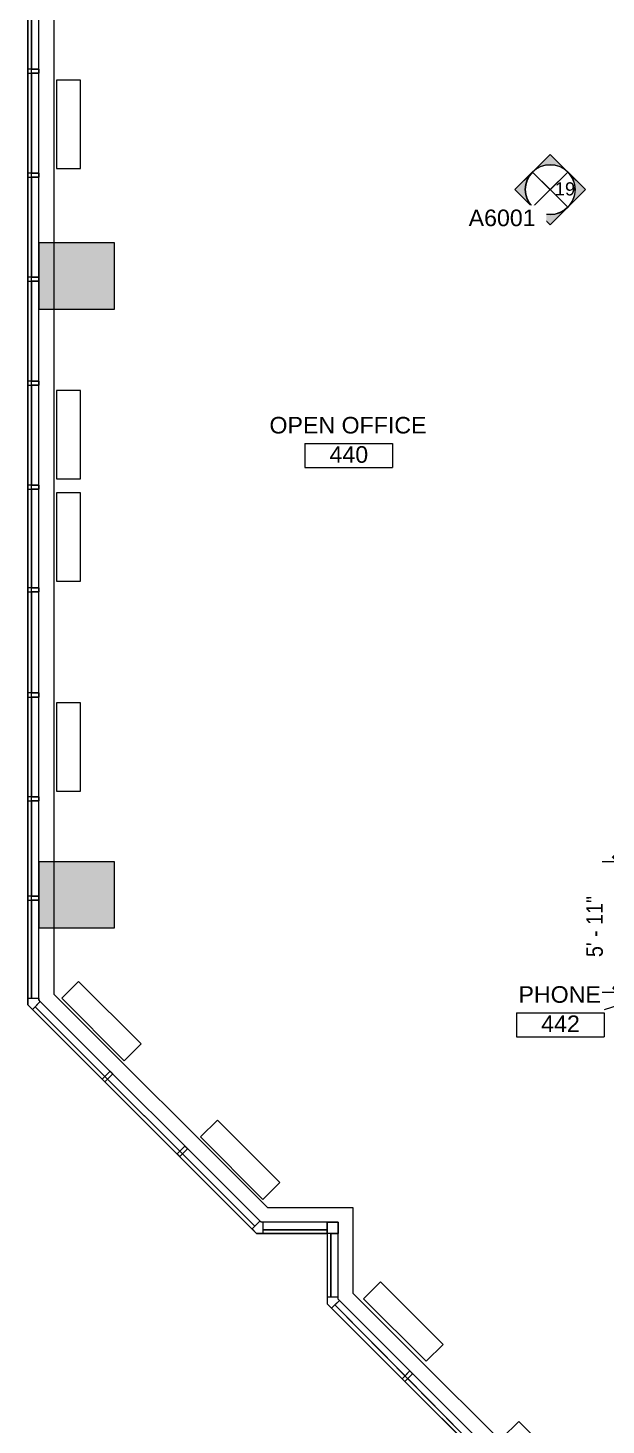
# Model space of a CAD drawing. Header units: inches. Extents: x -865 to 1895, y -762 to 1388.
# Drawn here: x -865 to -552, y 61 to 819 of the extents above; entities that cross this region are included whole.
import ezdxf

# ---------------------------------------------------------------- set-up
doc = ezdxf.new("R2010")
doc.units = ezdxf.units.IN
doc.header["$MEASUREMENT"] = 0
for name, color, linetype, lineweight in [('4th Floor Revit Background_dwg', 8, 'Continuous', 9), ('8309_BB$0$BB_COL_FILL', 7, 'Continuous', 9), ('A-ANNO-DIMS', 211, 'Continuous', 9), ('A-ANNO-DIMS-96', 211, 'Continuous', 9), ('A-AREA-IDEN', 2, 'Continuous', 20), ('A-EXIST-GLAZ', 7, 'Continuous', 9), ('A-EXIST-WALL-INT', 7, 'Continuous', 9), ('A-FLOR', 192, 'Continuous', 13), ('G-ANNO-SYMB', 111, 'Continuous', 9), ('M-EXIST-HEAT', 7, 'Continuous', 9)]:
    doc.layers.add(name, color=color, linetype=linetype, lineweight=lineweight)
doc.styles.add('Arial_1', font='arial.ttf', dxfattribs={"height": 9})
doc.styles.add('Arial_2', font='arial.ttf', dxfattribs={"height": 7.125})
doc.styles.add('Arial_4', font='arial.ttf', dxfattribs={"width": 0.85, "height": 9})
doc.dimstyles.new('Linear_-_3_32__Arial__85_-_1__Tolerance', dxfattribs={"dimscale": 12, "dimtxt": 9.182335, "dimasz": 0.5, "dimexe": 0.75, "dimexo": 0.5, "dimgap": 0.5, "dimtad": 1, "dimdec": 0, "dimzin": 3, "dimdsep": 46, "dimlunit": 4, "dimtxsty": 'Arial_4', "dimblk1": 'OBLIQUE', "dimblk2": 'OBLIQUE', "dimsah": 1, "dimcen": 0.09, "dimdle": 0.75, "dimazin": 0, "dimtfac": 1, "dimtdec": 4, "dimtix": 1, "dimtmove": 0, "dimatfit": 3, "dimfxl": 1, "dimtvp": 1, "dimfrac": 2, "dimtolj": 1, "dimtzin": 0, "dimarcsym": 2})

# ---------------------------------------------------------------- blocks, each defined once
blk = doc.blocks.new('4th Floor Revit Background_dwg-1506688-4th Floor New Construction - Partition Plan')
at = {"layer": '8309_BB$0$BB_COL_FILL'}
for points in [[(338.34, 1507.78), (338.34, 1543.78), (297.34, 1543.78), (297.34, 1507.78)], [(338.34, 1171.78), (338.34, 1207.78), (297.34, 1207.78), (297.34, 1171.78)]]:
    blk.add_hatch(color=256, dxfattribs=at).paths.add_polyline_path(points, flags=0)
for p, q in [((338.34, 1543.78), (297.34, 1543.78)), ((297.34, 1543.78), (297.34, 1507.78)), ((338.34, 1507.78), (338.34, 1543.78)), ((297.34, 1507.78), (338.34, 1507.78)), ((338.34, 1207.78), (297.34, 1207.78)), ((297.34, 1207.78), (297.34, 1171.78)), ((338.34, 1171.78), (338.34, 1207.78)), ((297.34, 1171.78), (338.34, 1171.78))]:
    blk.add_line(p, q, dxfattribs=at)
at = {"layer": 'A-EXIST-GLAZ'}
for p, q in [((414.39, 1009.86), (295.23, 1129.02)), ((418.92, 1007.98), (453.68, 1007.98)), ((455.64, 1006.02), (455.64, 971.26)), ((457.66, 967.43), (576.37, 847.04)), ((580.22, 849.69), (459.64, 970.27))]:
    blk.add_line(p, q, dxfattribs=at)
at = {"layer": 'A-EXIST-GLAZ', "flags": 128}
for points in [[(293.35, 1691.06), (293.35, 1638.09), (297.24, 1638.09), (297.24, 1635.89), (293.35, 1635.89), (293.35, 1581.64), (297.24, 1581.64), (297.24, 1579.44), (293.35, 1579.44), (293.35, 1525.19), (297.24, 1525.19), (297.24, 1522.99), (293.35, 1522.99), (293.35, 1468.74), (297.24, 1468.74), (297.24, 1466.54), (293.35, 1466.54), (293.35, 1412.29), (297.24, 1412.29), (297.24, 1410.09), (293.35, 1410.09), (293.35, 1356.48), (297.24, 1356.48), (297.24, 1354.28), (293.35, 1354.28), (293.35, 1299.39), (297.24, 1299.39), (297.24, 1297.19), (293.35, 1297.19), (293.35, 1242.94), (297.24, 1242.94), (297.24, 1240.74), (293.35, 1240.74), (293.35, 1189.05), (297.24, 1189.05), (297.24, 1186.85), (293.35, 1186.85), (293.35, 1133.55)], [(459.64, 1005.98), (415.44, 1005.98), (291.35, 1130.07), (293.82, 1127.61), (298.06, 1131.84), (297.35, 1132.55), (297.35, 1133.55), (291.36, 1133.55), (291.36, 1130.07), (291.36, 2030.86), (371.19, 2110.7), (415.36, 2110.7)], [(417.93, 1011.98), (297.34, 1132.57), (297.34, 2028.36), (373.68, 2104.7)], [(536.9, 887.06), (497.39, 927.14), (500.09, 929.8), (498.62, 931.28), (495.95, 928.6), (457.94, 967.15), (460.35, 969.55), (459.64, 970.26), (459.64, 971.26), (455.64, 971.26), (455.64, 1005.98), (459.64, 1005.98), (459.64, 1011.98), (453.68, 1011.98), (453.68, 1007.98), (418.92, 1007.98), (418.92, 1011.98), (417.93, 1011.98), (417.21, 1012.68), (414.39, 1009.86), (375.15, 1049.1), (377.97, 1051.92), (376.5, 1053.4), (373.67, 1050.57), (334.53, 1089.72), (337.36, 1092.54), (335.88, 1094.02), (333.06, 1091.19), (295.23, 1129.02), (298.06, 1131.84), (297.34, 1132.57), (297.34, 1133.55), (293.35, 1133.55), (293.35, 2026.5)], [(305.34, 1746.39), (305.34, 1135.88), (421.24, 1019.98), (467.64, 1019.98), (467.64, 973.58)], [(459.64, 971.26), (453.64, 971.26), (453.64, 967.77), (456.11, 965.31), (460.35, 969.55), (459.64, 970.26), (459.64, 1011.98), (417.92, 1011.98), (417.21, 1012.68), (412.98, 1008.44), (415.44, 1005.98), (418.92, 1005.98), (418.92, 1011.98)], [(453.64, 1011.98), (459.64, 1011.98), (459.64, 1005.98), (453.64, 1005.98), (453.64, 1011.98), (453.64, 967.78), (577.73, 843.69), (621.93, 843.69)], [(467.64, 973.58), (583.53, 857.69), (629.93, 857.69), (629.93, 811.29), (1115.12, 326.1), (1157.2, 326.1)]]:
    blk.add_lwpolyline(points, dxfattribs=at)
for points in [[(297.24, 1635.89), (297.24, 1638.09), (291.36, 1638.09), (291.36, 1635.89)], [(297.24, 1579.44), (297.24, 1581.64), (291.36, 1581.64), (291.36, 1579.44)], [(297.24, 1522.99), (297.24, 1525.19), (291.36, 1525.19), (291.36, 1522.99)], [(297.24, 1466.54), (297.24, 1468.74), (291.36, 1468.74), (291.36, 1466.54)], [(297.24, 1410.09), (297.24, 1412.29), (291.36, 1412.29), (291.36, 1410.09)], [(297.24, 1354.28), (297.24, 1356.48), (291.36, 1356.48), (291.36, 1354.28)], [(297.24, 1297.19), (297.24, 1299.39), (291.36, 1299.39), (291.36, 1297.19)], [(297.24, 1240.74), (297.24, 1242.94), (291.36, 1242.94), (291.36, 1240.74)], [(297.24, 1186.85), (297.24, 1189.05), (291.36, 1189.05), (291.36, 1186.85)], [(331.64, 1089.78), (333.12, 1088.3), (337.36, 1092.54), (335.88, 1094.02)], [(372.26, 1049.16), (373.73, 1047.68), (377.97, 1051.92), (376.5, 1053.4)], [(494.38, 927.04), (495.86, 925.56), (500.09, 929.8), (498.62, 931.28)]]:
    blk.add_lwpolyline(points, close=True, dxfattribs=at)
at = {"layer": 'A-EXIST-WALL-INT', "flags": 128}
for points in [[(297.34, 1507.78), (338.34, 1507.78), (338.34, 1543.78), (297.34, 1543.78)], [(297.34, 1171.78), (338.34, 1171.78), (338.34, 1207.78), (297.34, 1207.78)]]:
    blk.add_lwpolyline(points, close=True, dxfattribs=at)
at = {"layer": 'M-EXIST-HEAT', "flags": 128}
for points in [[(306.88, 1632.18), (306.88, 1584.18), (319.88, 1584.18), (319.88, 1632.18), (306.88, 1632.18)], [(306.88, 1463.63), (306.88, 1415.63), (319.88, 1415.63), (319.88, 1463.63), (306.88, 1463.63)], [(306.88, 1408.13), (306.88, 1360.13), (319.88, 1360.13), (319.88, 1408.13), (306.88, 1408.13)]]:
    blk.add_lwpolyline(points, dxfattribs=at)
for points in [[(319.84, 1246.06), (319.84, 1294.06), (306.84, 1294.06), (306.84, 1246.06)], [(352.79, 1108.85), (318.85, 1142.8), (309.66, 1133.6), (343.6, 1099.66)], [(428.08, 1033.57), (394.13, 1067.51), (384.94, 1058.32), (418.88, 1024.38)], [(516.59, 945.72), (482.65, 979.66), (473.46, 970.47), (507.4, 936.53)], [(591.67, 869.97), (557.73, 903.91), (548.54, 894.72), (582.48, 860.78)]]:
    blk.add_lwpolyline(points, close=True, dxfattribs=at)
blk = doc.blocks.new('FORM Room Tag - Name _ Number-61107-4th Floor New Construction - Partition Plan')
at = {"layer": 'A-AREA-IDEN'}
for p, q in [((-0.2444, -0.0231), (-0.2444, -0.1589)), ((-0.2444, -0.0231), (0.2515, -0.0231)), ((0.2515, -0.0231), (0.2515, -0.1589)), ((-0.2444, -0.1589), (0.2515, -0.1589))]:
    blk.add_line(p, q, dxfattribs=at)
blk = doc.blocks.new('Elevation - Interiors-59324-4th Floor New Construction - Partition Plan')
at = {"layer": 'G-ANNO-SYMB'}
h = blk.add_hatch(color=256, dxfattribs=at)
edge = h.paths.add_edge_path(flags=0)
edge.add_line((-0.0996, 0.0996), (0, 0.1992))
edge.add_line((0, 0.1992), (0.0996, 0.0996))
edge.add_arc((0, 0), 0.1409, 45, 135)
h = blk.add_hatch(color=256, dxfattribs=at)
edge = h.paths.add_edge_path(flags=0)
edge.add_line((-0.1992, 0), (-0.0996, 0.0996))
edge.add_arc((0, 0), 0.1409, 135, 225)
edge.add_line((-0.0996, -0.0996), (-0.1992, 0))
h = blk.add_hatch(color=256, dxfattribs=at)
edge = h.paths.add_edge_path(flags=0)
edge.add_line((0.1992, 0), (0.0996, -0.0996))
edge.add_arc((0, 0), 0.1409, 315, 405)
edge.add_line((0.0996, 0.0996), (0.1992, 0))
h = blk.add_hatch(color=256, dxfattribs=at)
edge = h.paths.add_edge_path(flags=0)
edge.add_arc((0, 0), 0.1409, 225, 315)
edge.add_line((0.0996, -0.0996), (0, -0.1992))
edge.add_line((0, -0.1992), (-0.0996, -0.0996))
for p, q in [((0, 0.1992), (-0.1992, 0)), ((0, 0.1992), (-0.0996, 0.0996)), ((0.1992, 0), (0, 0.1992)), ((0.0996, 0.0996), (0, 0.1992)), ((-0.0996, 0.0996), (-0.1992, 0)), ((-0.0996, 0.0996), (0.0996, -0.0996)), ((0.0996, 0.0996), (-0.0996, -0.0996)), ((0, 0), (-0.0996, 0.0996)), ((-0.0996, 0.0996), (0, 0)), ((0.0996, 0.0996), (0, 0)), ((0, 0), (0.0996, 0.0996)), ((0.1992, 0), (0.0996, 0.0996)), ((0, -0.1992), (0.1992, 0)), ((-0.1992, 0), (0, -0.1992)), ((-0.1992, 0), (-0.0996, -0.0996)), ((-0.0996, -0.0996), (0, 0)), ((0, 0), (-0.0996, -0.0996)), ((0, 0), (0.0996, -0.0996)), ((0.0996, -0.0996), (0, 0)), ((0.0996, -0.0996), (0.1992, 0)), ((-0.0996, -0.0996), (0, -0.1992)), ((0, -0.1992), (0.0996, -0.0996))]:
    blk.add_line(p, q, dxfattribs=at)
blk.add_circle((0, 0), 0.1409, dxfattribs=at)
for start, end in [(135, 225), (135, 225), (45, 135), (45, 135), (315, 45), (315, 45), (225, 315), (225, 315)]:
    blk.add_arc((0, 0), 0.1409, start, end, dxfattribs=at)
blk = doc.blocks.new('Elevation - Triangle - 51_256_-58624-4th Floor New Construction - Partition Plan')
at = {"layer": 'G-ANNO-SYMB'}
for p, q in [((0, 0.0996), (-0.0996, 0)), ((0.0996, 0), (0, 0.0996))]:
    blk.add_line(p, q, dxfattribs=at)
blk = doc.blocks.new('DIMBLOCK16-4th Floor New Construction - Partition Plan')
at = {"layer": 'A-ANNO-DIMS-96'}
for p, q in [((-544.73, 375.79), (-544.73, 286.69)), ((-534.75, 366.79), (-553.73, 366.79)), ((-544.73, 366.79), (-534.75, 366.79)), ((-534.75, 295.69), (-553.73, 295.69)), ((-544.73, 295.69), (-534.75, 295.69))]:
    blk.add_line(p, q, dxfattribs=at)
at = {"layer": 'A-ANNO-DIMS-96', "lineweight": 50}
for p, q in [((-544.73, 366.79), (-547.73, 369.79)), ((-544.73, 366.79), (-541.73, 363.79)), ((-544.73, 295.69), (-547.73, 298.69)), ((-544.73, 295.69), (-541.73, 292.69))]:
    blk.add_line(p, q, dxfattribs=at)
at = {"layer": 'A-ANNO-DIMS-96', "color": 0, "insert": (-562.41, 315), "char_height": 9, "width": 38.9896, "attachment_point": 1, "rotation": 90, "line_spacing_factor": 0.941778, "style": 'Arial_4'}
blk.add_mtext('5\' - 11"', dxfattribs=at)
blk = doc.blocks.new('_Oblique')
at = {"color": 0, "linetype": 'ByBlock', "lineweight": -2}
blk.add_line((-0.5, -0.5), (0.5, 0.5), dxfattribs=at)

msp = doc.modelspace()

# ---------------------------------------------------------------- linework, layer by layer
at = {"layer": 'A-AREA-IDEN'}
msp.add_line((-508.16, 300.29), (-552.68, 286.4), dxfattribs=at)
at = {"layer": 'A-FLOR'}
for p, q in [((-865.32, 1189.87), (-865.32, 289.08)), ((-865.32, 289.08), (-741.23, 164.99)), ((-741.23, 164.99), (-703.04, 164.99)), ((-703.04, 164.99), (-703.04, 126.79)), ((-703.04, 126.79), (-578.95, 2.7))]:
    msp.add_line(p, q, dxfattribs=at)

# ---------------------------------------------------------------- block references
at = {"layer": '4th Floor Revit Background_dwg', "color": 7}
msp.add_blockref('4th Floor Revit Background_dwg-1506688-4th Floor New Construction - Partition Plan', (-1156.67, -840.99), dxfattribs=at)
at = {"layer": 'A-AREA-IDEN', "xscale": 95.99999999999994, "yscale": 95.99999999999994, "zscale": 95.99999999999994}
for p in [(-691.68, 596.1), (-576.83, 287)]:
    msp.add_blockref('FORM Room Tag - Name _ Number-61107-4th Floor New Construction - Partition Plan', p, dxfattribs=at)
at = {"layer": 'G-ANNO-SYMB', "xscale": 95.99999999999994, "yscale": 95.99999999999994, "zscale": 95.99999999999994}
msp.add_blockref('Elevation - Interiors-59324-4th Floor New Construction - Partition Plan', (-581.93, 731.68), dxfattribs=at)
at = {"layer": 'G-ANNO-SYMB', "extrusion": (0, 0, -1), "xscale": 95.99999999999994, "yscale": 95.99999999999994, "zscale": 95.99999999999994, "rotation": 90.00000000000044}
msp.add_blockref('Elevation - Triangle - 51_256_-58624-4th Floor New Construction - Partition Plan', (572.37, 731.68), dxfattribs=at)

# ---------------------------------------------------------------- texts
at = {"layer": 'A-AREA-IDEN', "lineweight": 9, "char_height": 9, "attachment_point": 2, "line_spacing_factor": 0.941778, "style": 'Arial_1'}
for s, insert, width in [('OPEN OFFICE', (-691.67, 608.28), 101.7022), ('440', (-691.21, 592.38), 25.1225), ('PHONE', (-576.81, 299.18), 53.3303), ('442', (-576.35, 283.29), 25.1225)]:
    msp.add_mtext(s, dxfattribs=dict(at, insert=insert, width=width))
at = {"layer": 'G-ANNO-SYMB', "insert": (-573.94, 735.65), "char_height": 7.125, "width": 13.2588, "attachment_point": 2, "line_spacing_factor": 0.941778, "style": 'Arial_2'}
msp.add_mtext('19', dxfattribs=at)

# ---------------------------------------------------------------- dimensions: what is measured, and where the dimension line sits
at = {"layer": 'A-ANNO-DIMS'}
dim = msp.add_linear_dim(base=(-544.73, 295.69), p1=(-528.75, 366.79), p2=(-528.75, 295.69), angle=90, dimstyle='Linear_-_3_32__Arial__85_-_1__Tolerance', override={"dimpost": '<>', "dimfxl": 71.101169}, dxfattribs=at)
dim.commit()
dim.dimension.update_dxf_attribs({"geometry": 'DIMBLOCK16-4th Floor New Construction - Partition Plan', "text_midpoint": (-555.33, 331.24)})

# ---------------------------------------------------------------- next in the draw order: texts
at = {"layer": 'G-ANNO-SYMB', "insert": (-608.04, 720.84), "char_height": 9, "width": 43.5237, "attachment_point": 2, "line_spacing_factor": 0.941778, "style": 'Arial_1', "bg_fill": 3, "box_fill_scale": 1.25, "bg_fill_color": 256, "bg_fill_true_color": 13158600, "bg_fill_transparency": 0}
msp.add_mtext('A6001', dxfattribs=at)

doc.saveas('drawing.dxf')
